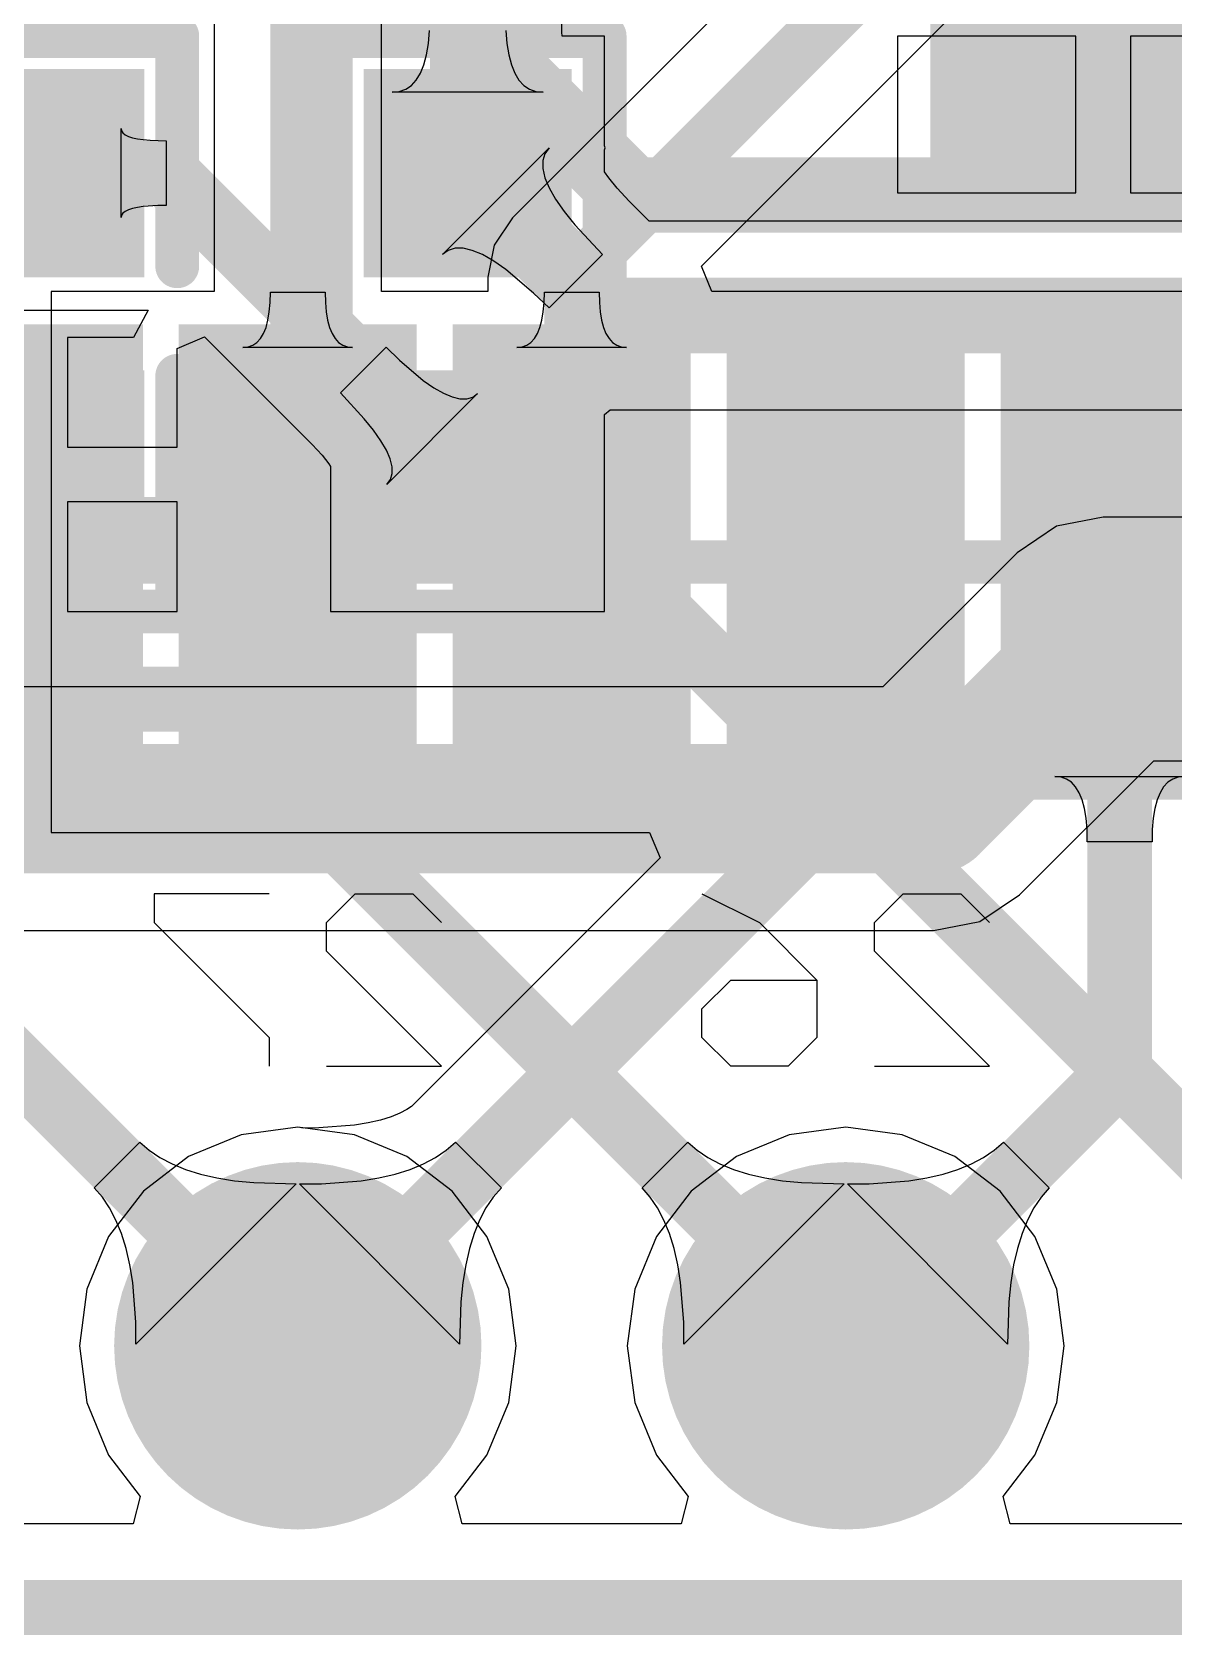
# Model space of a CAD drawing. Header units: millimetres. Extents: x 2.44 to 5.37, y 2.91 to 4.14.
# Drawn here: x 4.3665 to 4.5749, y 2.9072 to 3.1997 of the extents above; entities that cross this region are included whole.
import ezdxf

# ---------------------------------------------------------------- set-up
doc = ezdxf.new("R2010")
doc.units = ezdxf.units.MM
doc.header["$MEASUREMENT"] = 0
for name, color, linetype in [('BottomLayer', 5, 'Continuous'), ('BottomOverlay', 54, 'Continuous'), ('BottomPaste', 16, 'Continuous'), ('BottomSolder', 6, 'Continuous'), ('KeepOutLayer', 6, 'Continuous'), ('MidLayer1', 16, 'Continuous'), ('MidLayer2', 76, 'Continuous'), ('MultiLayer', 9, 'Continuous'), ('PadHoleLayer', 156, 'Continuous'), ('TopLayer', 1, 'Continuous'), ('TopOverlay', 2, 'Continuous'), ('TopPaste', 8, 'Continuous'), ('TopSolder', 216, 'Continuous')]:
    doc.layers.add(name, color=color, linetype=linetype)

# ---------------------------------------------------------------- blocks, each defined once
blk = doc.blocks.new('C0603_1')
at = {"layer": 'TopLayer'}
for points in [[(-0.014, -0.008), (0.016, -0.008), (-0.014, 0.022), (0.016, 0.022)], [(0.041, -0.008), (0.071, -0.008), (0.041, 0.022), (0.071, 0.022)]]:
    blk.add_solid(points, dxfattribs=at)
at = {"layer": 'TopOverlay', "const_width": 0.008}
for points in [[(-0.024, -0.018), (-0.024, 0.032)], [(0.018, 0.032), (-0.024, 0.032)], [(0.08, 0.032), (0.038, 0.032)], [(0.081, -0.018), (0.081, 0.032)], [(0.018, -0.018), (-0.024, -0.018)], [(0.08, -0.018), (0.038, -0.018)]]:
    blk.add_lwpolyline(points, dxfattribs=at)
at = {"layer": 'TopOverlay', "const_width": 0.004}
for points in [[(-0.026, 0.032, 1), (-0.022, 0.032, 1)], [(-0.026, 0.032, 1), (-0.022, 0.032, 1)], [(0.016, 0.032, 1), (0.02, 0.032, 1)], [(0.036, 0.032, 1), (0.04, 0.032, 1)], [(0.078, 0.032, 1), (0.082, 0.032, 1)], [(0.079, 0.032, 1), (0.083, 0.032, 1)], [(-0.026, -0.018, 1), (-0.022, -0.018, 1)], [(-0.026, -0.018, 1), (-0.022, -0.018, 1)], [(0.016, -0.018, 1), (0.02, -0.018, 1)], [(0.036, -0.018, 1), (0.04, -0.018, 1)], [(0.078, -0.018, 1), (0.082, -0.018, 1)], [(0.079, -0.018, 1), (0.083, -0.018, 1)]]:
    blk.add_lwpolyline(points, format="xyb", close=True, dxfattribs=at)
at = {"layer": 'TopPaste'}
for points in [[(-0.014, -0.008), (0.016, -0.008), (-0.014, 0.022), (0.016, 0.022)], [(0.041, -0.008), (0.071, -0.008), (0.041, 0.022), (0.071, 0.022)]]:
    blk.add_solid(points, dxfattribs=at)
at = {"layer": 'TopSolder'}
for points in [[(-0.018, -0.012), (0.02, -0.012), (-0.018, 0.026), (0.02, 0.026)], [(0.037, -0.012), (0.075, -0.012), (0.037, 0.026), (0.075, 0.026)]]:
    blk.add_solid(points, dxfattribs=at)
blk = doc.blocks.new('HDR1X12_18')
at = {"layer": 'BottomLayer', "const_width": 0.02953}
for points in [[(0.58524, 0, 1), (0.61476, 0, 1)], [(0.68524, 0, 1), (0.71476, 0, 1)]]:
    blk.add_lwpolyline(points, format="xyb", close=True, dxfattribs=at)
at = {"layer": 'BottomSolder', "const_width": 0.03353}
for points in [[(0.58324, 0, 1), (0.61676, 0, 1)], [(0.68324, 0, 1), (0.71676, 0, 1)]]:
    blk.add_lwpolyline(points, format="xyb", close=True, dxfattribs=at)
at = {"layer": 'MidLayer1', "const_width": 0.02953}
for points in [[(0.58524, 0, 1), (0.61476, 0, 1)], [(0.68524, 0, 1), (0.71476, 0, 1)]]:
    blk.add_lwpolyline(points, format="xyb", close=True, dxfattribs=at)
at = {"layer": 'MidLayer2', "const_width": 0.02953}
for points in [[(0.58524, 0, 1), (0.61476, 0, 1)], [(0.68524, 0, 1), (0.71476, 0, 1)]]:
    blk.add_lwpolyline(points, format="xyb", close=True, dxfattribs=at)
at = {"layer": 'MultiLayer', "const_width": 0.02953}
for points in [[(0.58524, 0, 1), (0.61476, 0, 1)], [(0.68524, 0, 1), (0.71476, 0, 1)]]:
    blk.add_lwpolyline(points, format="xyb", close=True, dxfattribs=at)
at = {"layer": 'PadHoleLayer', "const_width": 0.01772}
for points in [[(0.59114, 0, 1), (0.60886, 0, 1)], [(0.69114, 0, 1), (0.70886, 0, 1)]]:
    blk.add_lwpolyline(points, format="xyb", close=True, dxfattribs=at)
at = {"layer": 'TopLayer', "const_width": 0.02953}
for points in [[(0.58524, 0, 1), (0.61476, 0, 1)], [(0.68524, 0, 1), (0.71476, 0, 1)]]:
    blk.add_lwpolyline(points, format="xyb", close=True, dxfattribs=at)
at = {"layer": 'TopSolder', "const_width": 0.03353}
for points in [[(0.58324, 0, 1), (0.61676, 0, 1)], [(0.68324, 0, 1), (0.71676, 0, 1)]]:
    blk.add_lwpolyline(points, format="xyb", close=True, dxfattribs=at)
blk = doc.blocks.new('R0603_22')
at = {"layer": 'TopLayer'}
for points in [[(-0.0425, -0.015), (-0.0125, -0.015), (-0.0425, 0.015), (-0.0125, 0.015)], [(0.0125, -0.015), (0.0425, -0.015), (0.0125, 0.015), (0.0425, 0.015)]]:
    blk.add_solid(points, dxfattribs=at)
at = {"layer": 'TopOverlay', "const_width": 0.008}
for points in [[(-0.0525, 0.025), (0.0525, 0.025)], [(-0.0525, 0.025), (-0.0525, -0.025)], [(0.0525, 0.025), (0.0525, -0.025)], [(-0.0525, -0.025), (0.0525, -0.025)]]:
    blk.add_lwpolyline(points, dxfattribs=at)
at = {"layer": 'TopOverlay', "const_width": 0.004}
for points in [[(-0.0545, 0.025, 1), (-0.0505, 0.025, 1)], [(-0.0545, 0.025, 1), (-0.0505, 0.025, 1)], [(0.0505, 0.025, 1), (0.0545, 0.025, 1)], [(0.0505, 0.025, 1), (0.0545, 0.025, 1)], [(-0.0545, -0.025, 1), (-0.0505, -0.025, 1)], [(-0.0545, -0.025, 1), (-0.0505, -0.025, 1)], [(0.0505, -0.025, 1), (0.0545, -0.025, 1)], [(0.0505, -0.025, 1), (0.0545, -0.025, 1)]]:
    blk.add_lwpolyline(points, format="xyb", close=True, dxfattribs=at)
at = {"layer": 'TopPaste'}
for points in [[(-0.0425, -0.015), (-0.0125, -0.015), (-0.0425, 0.015), (-0.0125, 0.015)], [(0.0125, -0.015), (0.0425, -0.015), (0.0125, 0.015), (0.0425, 0.015)]]:
    blk.add_solid(points, dxfattribs=at)
at = {"layer": 'TopSolder'}
for points in [[(-0.0465, -0.019), (-0.0085, -0.019), (-0.0465, 0.019), (-0.0085, 0.019)], [(0.0085, -0.019), (0.0465, -0.019), (0.0085, 0.019), (0.0465, 0.019)]]:
    blk.add_solid(points, dxfattribs=at)
blk = doc.blocks.new('TFC____42')
at = {"layer": 'TopLayer'}
blk.add_solid([(-0.19044, -0.35762), (-0.19044, -0.31038), (-0.24556, -0.35762), (-0.24556, -0.31038)], dxfattribs=at)
at = {"layer": 'TopPaste'}
blk.add_solid([(-0.19044, -0.35762), (-0.19044, -0.31038), (-0.24556, -0.35762), (-0.24556, -0.31038)], dxfattribs=at)
at = {"layer": 'TopSolder'}
blk.add_solid([(-0.18644, -0.36162), (-0.18644, -0.30638), (-0.24956, -0.36162), (-0.24956, -0.30638)], dxfattribs=at)
blk = doc.blocks.new('ESP32_WROVER_B_50')
at = {"layer": 'BottomLayer'}
for points in [[(-0.03937, -0.21772), (0.03937, -0.21772), (-0.03937, -0.18228), (0.03937, -0.18228)], [(-0.03937, -0.26772), (0.03937, -0.26772), (-0.03937, -0.23228), (0.03937, -0.23228)], [(-0.03937, -0.31772), (0.03937, -0.31772), (-0.03937, -0.28228), (0.03937, -0.28228)], [(-0.03937, -0.36772), (0.03937, -0.36772), (-0.03937, -0.33228), (0.03937, -0.33228)], [(-0.03937, -0.41772), (0.03937, -0.41772), (-0.03937, -0.38228), (0.03937, -0.38228)]]:
    blk.add_solid(points, dxfattribs=at)
at = {"layer": 'BottomOverlay', "const_width": 0.00787}
blk.add_lwpolyline([(0, 0.04331), (0, -1.19488)], dxfattribs=at)
at = {"layer": 'BottomPaste'}
for points in [[(-0.03937, -0.21772), (0.03937, -0.21772), (-0.03937, -0.18228), (0.03937, -0.18228)], [(-0.03937, -0.26772), (0.03937, -0.26772), (-0.03937, -0.23228), (0.03937, -0.23228)], [(-0.03937, -0.31772), (0.03937, -0.31772), (-0.03937, -0.28228), (0.03937, -0.28228)], [(-0.03937, -0.36772), (0.03937, -0.36772), (-0.03937, -0.33228), (0.03937, -0.33228)], [(-0.03937, -0.41772), (0.03937, -0.41772), (-0.03937, -0.38228), (0.03937, -0.38228)]]:
    blk.add_solid(points, dxfattribs=at)
at = {"layer": 'BottomSolder'}
for points in [[(-0.04337, -0.22172), (0.04337, -0.22172), (-0.04337, -0.17828), (0.04337, -0.17828)], [(-0.04337, -0.27172), (0.04337, -0.27172), (-0.04337, -0.22828), (0.04337, -0.22828)], [(-0.04337, -0.32172), (0.04337, -0.32172), (-0.04337, -0.27828), (0.04337, -0.27828)], [(-0.04337, -0.37172), (0.04337, -0.37172), (-0.04337, -0.32828), (0.04337, -0.32828)], [(-0.04337, -0.42172), (0.04337, -0.42172), (-0.04337, -0.37828), (0.04337, -0.37828)]]:
    blk.add_solid(points, dxfattribs=at)

msp = doc.modelspace()

# ---------------------------------------------------------------- linework, layer by layer
at = {"layer": 'BottomLayer'}
for p, q in [((4.39971, 3.227), (4.39971, 3.15241)), ((4.51281, 3.22444), (4.45419, 3.16581)), ((4.43029, 3.15241), (4.43029, 3.22067)), ((4.48866, 3.15703), (4.53892, 3.20729)), ((4.45419, 3.16581), (4.45087, 3.16085)), ((4.45087, 3.16085), (4.44971, 3.155)), ((4.49057, 3.15241), (4.48866, 3.15703)), ((4.44971, 3.155), (4.44971, 3.15241)), ((4.39971, 3.15241), (4.37, 3.15241)), ((4.37, 3.15241), (4.37, 3.10304)), ((4.4098, 3.14865), (4.40995, 3.15037)), ((4.40995, 3.15037), (4.41, 3.15229)), ((4.41, 3.15229), (4.42, 3.15229)), ((4.42, 3.15229), (4.42005, 3.15037)), ((4.42005, 3.15037), (4.4202, 3.14865)), ((4.44971, 3.15241), (4.43029, 3.15241)), ((4.4598, 3.14865), (4.45995, 3.15037)), ((4.45995, 3.15037), (4.46, 3.15229)), ((4.46, 3.15229), (4.47, 3.15229)), ((4.47, 3.15229), (4.47005, 3.15037)), ((4.47005, 3.15037), (4.4702, 3.14865)), ((4.59772, 3.15241), (4.49057, 3.15241)), ((4.40955, 3.14713), (4.4098, 3.14865)), ((4.4202, 3.14865), (4.42045, 3.14713)), ((4.45955, 3.14713), (4.4598, 3.14865)), ((4.4702, 3.14865), (4.47045, 3.14713)), ((4.4082, 3.14379), (4.40875, 3.1447)), ((4.40875, 3.1447), (4.4092, 3.14581)), ((4.4092, 3.14581), (4.40955, 3.14713)), ((4.42045, 3.14713), (4.4208, 3.14581)), ((4.4208, 3.14581), (4.42125, 3.1447)), ((4.42125, 3.1447), (4.4218, 3.14379)), ((4.4582, 3.14379), (4.45875, 3.1447)), ((4.45875, 3.1447), (4.4592, 3.14581)), ((4.4592, 3.14581), (4.45955, 3.14713)), ((4.47045, 3.14713), (4.4708, 3.14581)), ((4.4708, 3.14581), (4.47125, 3.1447)), ((4.47125, 3.1447), (4.4718, 3.14379)), ((4.405, 3.14217), (4.40595, 3.14227)), ((4.425, 3.14217), (4.405, 3.14217)), ((4.40595, 3.14227), (4.4068, 3.14257)), ((4.4068, 3.14257), (4.40755, 3.14308)), ((4.40755, 3.14308), (4.4082, 3.14379)), ((4.4218, 3.14379), (4.42245, 3.14308)), ((4.42245, 3.14308), (4.4232, 3.14257)), ((4.4232, 3.14257), (4.42405, 3.14227)), ((4.42405, 3.14227), (4.425, 3.14217)), ((4.455, 3.14217), (4.45595, 3.14227)), ((4.475, 3.14217), (4.455, 3.14217)), ((4.45595, 3.14227), (4.4568, 3.14257)), ((4.4568, 3.14257), (4.45755, 3.14308)), ((4.45755, 3.14308), (4.4582, 3.14379)), ((4.4718, 3.14379), (4.47245, 3.14308)), ((4.47245, 3.14308), (4.4732, 3.14257)), ((4.4732, 3.14257), (4.47405, 3.14227)), ((4.47405, 3.14227), (4.475, 3.14217)), ((4.37, 3.10304), (4.37, 3.05367)), ((4.55431, 3.06379), (4.55319, 3.06391)), ((4.55319, 3.06391), (4.57681, 3.06391)), ((4.55532, 3.06343), (4.55431, 3.06379)), ((4.5562, 3.06283), (4.55532, 3.06343)), ((4.55697, 3.062), (4.5562, 3.06283)), ((4.5738, 3.06283), (4.57303, 3.062)), ((4.57468, 3.06343), (4.5738, 3.06283)), ((4.57569, 3.06379), (4.57468, 3.06343)), ((4.55762, 3.06093), (4.55697, 3.062)), ((4.55815, 3.05961), (4.55762, 3.06093)), ((4.55856, 3.05806), (4.55815, 3.05961)), ((4.57185, 3.05961), (4.57144, 3.05806)), ((4.57238, 3.06093), (4.57185, 3.05961)), ((4.57303, 3.062), (4.57238, 3.06093)), ((4.55886, 3.05627), (4.55856, 3.05806)), ((4.57144, 3.05806), (4.57114, 3.05627)), ((4.37, 3.05367), (4.4792, 3.05367)), ((4.4792, 3.05367), (4.48111, 3.04905)), ((4.55904, 3.05424), (4.55886, 3.05627)), ((4.55909, 3.05198), (4.55904, 3.05424)), ((4.57096, 3.05424), (4.57091, 3.05198)), ((4.57114, 3.05627), (4.57096, 3.05424)), ((4.57091, 3.05198), (4.55909, 3.05198)), ((4.48111, 3.04905), (4.43573, 3.00366)), ((4.43011, 3.00118), (4.42783, 3.00066)), ((4.43204, 3.00178), (4.43011, 3.00118)), ((4.43364, 3.00243), (4.43204, 3.00178)), ((4.4349, 3.0031), (4.43364, 3.00243)), ((4.43573, 3.00366), (4.4349, 3.0031)), ((4.40468, 2.99851), (4.39507, 2.99453)), ((4.415, 2.99987), (4.40468, 2.99851)), ((4.41605, 2.99973), (4.415, 2.99987)), ((4.41886, 2.99976), (4.41605, 2.99973)), ((4.42534, 3.00026), (4.41886, 2.99976)), ((4.42783, 3.00066), (4.42534, 3.00026)), ((4.44016, 2.99435), (4.44211, 2.99567)), ((4.44211, 2.99567), (4.44381, 2.99716)), ((4.44381, 2.99716), (4.45216, 2.98881)), ((4.54016, 2.99435), (4.54211, 2.99567)), ((4.54211, 2.99567), (4.54381, 2.99716)), ((4.54381, 2.99716), (4.55216, 2.98881)), ((4.39507, 2.99453), (4.38681, 2.98819)), ((4.43548, 2.99218), (4.43795, 2.99318)), ((4.43795, 2.99318), (4.44016, 2.99435)), ((4.53548, 2.99218), (4.53795, 2.99318)), ((4.53795, 2.99318), (4.54016, 2.99435)), ((4.4153, 2.98953), (4.4193, 2.98957)), ((4.44453, 2.9603), (4.4153, 2.98953)), ((4.4193, 2.98957), (4.42654, 2.99013)), ((4.42654, 2.99013), (4.42978, 2.99065)), ((4.42978, 2.99065), (4.43276, 2.99133)), ((4.43276, 2.99133), (4.43548, 2.99218)), ((4.5153, 2.98953), (4.5193, 2.98957)), ((4.54453, 2.9603), (4.5153, 2.98953)), ((4.5193, 2.98957), (4.52654, 2.99013)), ((4.52654, 2.99013), (4.52978, 2.99065)), ((4.52978, 2.99065), (4.53276, 2.99133)), ((4.53276, 2.99133), (4.53548, 2.99218)), ((4.38681, 2.98819), (4.38047, 2.97993)), ((4.45067, 2.98711), (4.44935, 2.98516)), ((4.45216, 2.98881), (4.45067, 2.98711)), ((4.55067, 2.98711), (4.54935, 2.98516)), ((4.55216, 2.98881), (4.55067, 2.98711)), ((4.44935, 2.98516), (4.44818, 2.98295)), ((4.54935, 2.98516), (4.54818, 2.98295)), ((4.44818, 2.98295), (4.44718, 2.98048)), ((4.54818, 2.98295), (4.54718, 2.98048)), ((4.38047, 2.97993), (4.37649, 2.97032)), ((4.44633, 2.97776), (4.44565, 2.97478)), ((4.44718, 2.98048), (4.44633, 2.97776)), ((4.54633, 2.97776), (4.54565, 2.97478)), ((4.54718, 2.98048), (4.54633, 2.97776)), ((4.44565, 2.97478), (4.44513, 2.97154)), ((4.54565, 2.97478), (4.54513, 2.97154)), ((4.37649, 2.97032), (4.37513, 2.96)), ((4.44513, 2.97154), (4.44477, 2.96805)), ((4.54513, 2.97154), (4.54477, 2.96805)), ((4.44477, 2.96805), (4.44453, 2.9603)), ((4.54477, 2.96805), (4.54453, 2.9603)), ((4.37513, 2.96), (4.37649, 2.94968)), ((4.37649, 2.94968), (4.38047, 2.94007)), ((4.38047, 2.94007), (4.38625, 2.93253)), ((4.38625, 2.93253), (4.38498, 2.92753)), ((4.38498, 2.92753), (4.34502, 2.92753))]:
    msp.add_line(p, q, dxfattribs=at)
for points, const_width in [([(4.415, 3.10304), (4.415, 3.227)], 0.01), ([(4.465, 3.155), (4.5281, 3.2181)], 0.01), ([(4.465, 3.10304), (4.465, 3.155)], 0.01), ([(4.515, 3.06), (4.515, 3.10304)], 0.01181), ([(4.565, 3.01), (4.565, 3.10304)], 0.01181), ([(4.415, 2.96), (4.515, 3.06)], 0.01181), ([(4.515, 2.96), (4.565, 3.01)], 0.01181)]:
    msp.add_lwpolyline(points, dxfattribs=dict(at, const_width=const_width))
for points, const_width in [([(4.4625, 3.155, 1), (4.4675, 3.155, 1)], 0.005), ([(4.4625, 3.155, 1), (4.4675, 3.155, 1)], 0.005), ([(4.4125, 3.10304, 1), (4.4175, 3.10304, 1)], 0.005), ([(4.4625, 3.10304, 1), (4.4675, 3.10304, 1)], 0.005), ([(4.51205, 3.10304, 1), (4.51795, 3.10304, 1)], 0.00591), ([(4.56205, 3.10304, 1), (4.56795, 3.10304, 1)], 0.00591), ([(4.51205, 3.06, 1), (4.51795, 3.06, 1)], 0.00591), ([(4.51205, 3.06, 1), (4.51795, 3.06, 1)], 0.00591), ([(4.56205, 3.01, 1), (4.56795, 3.01, 1)], 0.00591), ([(4.56205, 3.01, 1), (4.56795, 3.01, 1)], 0.00591), ([(4.41205, 2.96, 1), (4.41795, 2.96, 1)], 0.00591), ([(4.51205, 2.96, 1), (4.51795, 2.96, 1)], 0.00591)]:
    msp.add_lwpolyline(points, format="xyb", close=True, dxfattribs=dict(at, const_width=const_width))
at = {"layer": 'BottomOverlay'}
for p, q in [((4.40975, 3.04249), (4.38876, 3.04249)), ((4.38876, 3.04249), (4.38876, 3.03724)), ((4.42025, 3.03724), (4.4255, 3.04249)), ((4.4255, 3.04249), (4.43599, 3.04249)), ((4.43599, 3.04249), (4.44124, 3.03724)), ((4.48876, 3.04249), (4.49926, 3.03724)), ((4.52025, 3.03724), (4.5255, 3.04249)), ((4.5255, 3.04249), (4.53599, 3.04249)), ((4.53599, 3.04249), (4.54124, 3.03724)), ((4.38876, 3.03724), (4.40975, 3.01625)), ((4.42025, 3.03199), (4.42025, 3.03724)), ((4.49926, 3.03724), (4.50975, 3.02674)), ((4.52025, 3.03199), (4.52025, 3.03724)), ((4.44124, 3.011), (4.42025, 3.03199)), ((4.54124, 3.011), (4.52025, 3.03199)), ((4.48876, 3.0215), (4.49401, 3.02674)), ((4.49401, 3.02674), (4.50975, 3.02674)), ((4.50975, 3.02674), (4.50975, 3.01625)), ((4.48876, 3.01625), (4.48876, 3.0215)), ((4.40975, 3.01625), (4.40975, 3.011)), ((4.49401, 3.011), (4.48876, 3.01625)), ((4.50975, 3.01625), (4.5045, 3.011)), ((4.42025, 3.011), (4.44124, 3.011)), ((4.5045, 3.011), (4.49401, 3.011)), ((4.52025, 3.011), (4.54124, 3.011))]:
    msp.add_line(p, q, dxfattribs=at)
at = {"layer": 'KeepOutLayer', "const_width": 0.01}
msp.add_lwpolyline([(3.61132, 2.91224), (5.27986, 2.91224)], dxfattribs=at)
at = {"layer": 'MidLayer1'}
for p, q in [((4.40468, 2.99851), (4.39507, 2.99453)), ((4.415, 2.99987), (4.40468, 2.99851)), ((4.42532, 2.99851), (4.415, 2.99987)), ((4.43493, 2.99453), (4.42532, 2.99851)), ((4.50468, 2.99851), (4.49507, 2.99453)), ((4.515, 2.99987), (4.50468, 2.99851)), ((4.52532, 2.99851), (4.515, 2.99987)), ((4.53493, 2.99453), (4.52532, 2.99851)), ((4.39507, 2.99453), (4.38681, 2.98819)), ((4.44319, 2.98819), (4.43493, 2.99453)), ((4.49507, 2.99453), (4.48681, 2.98819)), ((4.54319, 2.98819), (4.53493, 2.99453)), ((4.38681, 2.98819), (4.38047, 2.97993)), ((4.44953, 2.97993), (4.44319, 2.98819)), ((4.48681, 2.98819), (4.48047, 2.97993)), ((4.54953, 2.97993), (4.54319, 2.98819)), ((4.38047, 2.97993), (4.37649, 2.97032)), ((4.45351, 2.97032), (4.44953, 2.97993)), ((4.48047, 2.97993), (4.47649, 2.97032)), ((4.55351, 2.97032), (4.54953, 2.97993)), ((4.37649, 2.97032), (4.37513, 2.96)), ((4.45487, 2.96), (4.45351, 2.97032)), ((4.47649, 2.97032), (4.47513, 2.96)), ((4.55487, 2.96), (4.55351, 2.97032)), ((4.37513, 2.96), (4.37649, 2.94968)), ((4.45351, 2.94968), (4.45487, 2.96)), ((4.47513, 2.96), (4.47649, 2.94968)), ((4.55351, 2.94968), (4.55487, 2.96)), ((4.37649, 2.94968), (4.38047, 2.94007)), ((4.44953, 2.94007), (4.45351, 2.94968)), ((4.47649, 2.94968), (4.48047, 2.94007)), ((4.54953, 2.94007), (4.55351, 2.94968)), ((4.38047, 2.94007), (4.38625, 2.93253)), ((4.44375, 2.93253), (4.44953, 2.94007)), ((4.48047, 2.94007), (4.48625, 2.93253)), ((4.54375, 2.93253), (4.54953, 2.94007)), ((4.38625, 2.93253), (4.38498, 2.92753)), ((4.44502, 2.92753), (4.44375, 2.93253)), ((4.48625, 2.93253), (4.48498, 2.92753)), ((4.54502, 2.92753), (4.54375, 2.93253)), ((4.38498, 2.92753), (4.34502, 2.92753)), ((4.48498, 2.92753), (4.44502, 2.92753)), ((4.58498, 2.92753), (4.54502, 2.92753))]:
    msp.add_line(p, q, dxfattribs=at)
at = {"layer": 'MidLayer2'}
for p, q in [((4.37784, 2.98881), (4.38619, 2.99716)), ((4.38619, 2.99716), (4.38789, 2.99567)), ((4.38789, 2.99567), (4.38984, 2.99435)), ((4.47784, 2.98881), (4.48619, 2.99716)), ((4.48619, 2.99716), (4.48789, 2.99567)), ((4.48789, 2.99567), (4.48984, 2.99435)), ((4.38984, 2.99435), (4.39205, 2.99318)), ((4.39205, 2.99318), (4.39452, 2.99218)), ((4.48984, 2.99435), (4.49205, 2.99318)), ((4.49205, 2.99318), (4.49452, 2.99218)), ((4.4147, 2.98953), (4.38547, 2.9603)), ((4.39452, 2.99218), (4.39724, 2.99133)), ((4.39724, 2.99133), (4.40022, 2.99065)), ((4.40022, 2.99065), (4.40346, 2.99013)), ((4.40346, 2.99013), (4.40695, 2.98977)), ((4.40695, 2.98977), (4.4147, 2.98953)), ((4.5147, 2.98953), (4.48547, 2.9603)), ((4.49452, 2.99218), (4.49724, 2.99133)), ((4.49724, 2.99133), (4.50022, 2.99065)), ((4.50022, 2.99065), (4.50346, 2.99013)), ((4.50346, 2.99013), (4.50695, 2.98977)), ((4.50695, 2.98977), (4.5147, 2.98953)), ((4.37933, 2.98711), (4.37784, 2.98881)), ((4.38065, 2.98516), (4.37933, 2.98711)), ((4.47933, 2.98711), (4.47784, 2.98881)), ((4.48065, 2.98516), (4.47933, 2.98711)), ((4.38182, 2.98295), (4.38065, 2.98516)), ((4.48182, 2.98295), (4.48065, 2.98516)), ((4.38282, 2.98048), (4.38182, 2.98295)), ((4.48282, 2.98048), (4.48182, 2.98295)), ((4.38367, 2.97776), (4.38282, 2.98048)), ((4.38435, 2.97478), (4.38367, 2.97776)), ((4.48367, 2.97776), (4.48282, 2.98048)), ((4.48435, 2.97478), (4.48367, 2.97776)), ((4.38487, 2.97154), (4.38435, 2.97478)), ((4.48487, 2.97154), (4.48435, 2.97478)), ((4.38543, 2.9643), (4.38487, 2.97154)), ((4.48543, 2.9643), (4.48487, 2.97154)), ((4.38547, 2.9603), (4.38543, 2.9643)), ((4.48547, 2.9603), (4.48543, 2.9643))]:
    msp.add_line(p, q, dxfattribs=at)
for points, const_width in [([(4.289, 3.357), (4.476, 3.17)], 0.01378), ([(4.476, 3.17), (4.681, 3.17)], 0.01378), ([(3.818, 3.109), (4.466, 3.109)], 0.01181), ([(4.466, 3.109), (4.615, 2.96)], 0.01181), ([(3.803, 3.078), (4.397, 3.078)], 0.01181), ([(4.397, 3.078), (4.515, 2.96)], 0.01181), ([(4.326, 3.049), (4.415, 2.96)], 0.01181)]:
    msp.add_lwpolyline(points, dxfattribs=dict(at, const_width=const_width))
for points, const_width in [([(4.47256, 3.17, 1), (4.47944, 3.17, 1)], 0.00689), ([(4.47256, 3.17, 1), (4.47944, 3.17, 1)], 0.00689), ([(4.46305, 3.109, 1), (4.46895, 3.109, 1)], 0.00591), ([(4.46305, 3.109, 1), (4.46895, 3.109, 1)], 0.00591), ([(4.39405, 3.078, 1), (4.39995, 3.078, 1)], 0.00591), ([(4.39405, 3.078, 1), (4.39995, 3.078, 1)], 0.00591), ([(4.41205, 2.96, 1), (4.41795, 2.96, 1)], 0.00591), ([(4.51205, 2.96, 1), (4.51795, 2.96, 1)], 0.00591)]:
    msp.add_lwpolyline(points, format="xyb", close=True, dxfattribs=dict(at, const_width=const_width))
at = {"layer": 'TopLayer'}
for p, q in [((4.46322, 3.19971), (4.46322, 3.22351)), ((4.43883, 3.19766), (4.43904, 3.20002)), ((4.45296, 3.20002), (4.45317, 3.19766)), ((4.43849, 3.19557), (4.43883, 3.19766)), ((4.45317, 3.19766), (4.45351, 3.19557)), ((4.46328, 3.199), (4.46322, 3.19971)), ((4.471, 3.199), (4.46328, 3.199)), ((4.471, 3.17899), (4.471, 3.199)), ((4.557, 3.199), (4.52444, 3.199)), ((4.52444, 3.199), (4.52444, 3.17038)), ((4.557, 3.17038), (4.557, 3.199)), ((4.59956, 3.199), (4.567, 3.199)), ((4.567, 3.199), (4.567, 3.17038)), ((4.43801, 3.19376), (4.43849, 3.19557)), ((4.45351, 3.19557), (4.45399, 3.19376)), ((4.43663, 3.19098), (4.43739, 3.19224)), ((4.43739, 3.19224), (4.43801, 3.19376)), ((4.45399, 3.19376), (4.45461, 3.19224)), ((4.45461, 3.19224), (4.45537, 3.19098)), ((4.43222, 3.18876), (4.43353, 3.1889)), ((4.45978, 3.18876), (4.43222, 3.18876)), ((4.43353, 3.1889), (4.4347, 3.18932)), ((4.4347, 3.18932), (4.43573, 3.19001)), ((4.43573, 3.19001), (4.43663, 3.19098)), ((4.45537, 3.19098), (4.45627, 3.19001)), ((4.45627, 3.19001), (4.4573, 3.18932)), ((4.4573, 3.18932), (4.45847, 3.1889)), ((4.45847, 3.1889), (4.45978, 3.18876)), ((4.38276, 3.16588), (4.38276, 3.18212)), ((4.38276, 3.18212), (4.38284, 3.1817)), ((4.38284, 3.1817), (4.38309, 3.18132)), ((4.38309, 3.18132), (4.3835, 3.18099)), ((4.3835, 3.18099), (4.38408, 3.1807)), ((4.38408, 3.1807), (4.38482, 3.18046)), ((4.38482, 3.18046), (4.38573, 3.18026)), ((4.38573, 3.18026), (4.3868, 3.1801)), ((4.3868, 3.1801), (4.38803, 3.17999)), ((4.38803, 3.17999), (4.391, 3.17991)), ((4.391, 3.17991), (4.391, 3.16809)), ((4.44139, 3.15912), (4.46088, 3.17861)), ((4.4601, 3.17754), (4.45971, 3.17627)), ((4.46088, 3.17861), (4.4601, 3.17754)), ((4.47108, 3.17861), (4.471, 3.17899)), ((4.471, 3.17823), (4.47108, 3.17861)), ((4.471, 3.17424), (4.471, 3.17823)), ((4.45971, 3.17627), (4.45971, 3.17481)), ((4.45971, 3.17481), (4.4601, 3.17315)), ((4.47178, 3.17312), (4.471, 3.17424)), ((4.4601, 3.17315), (4.46088, 3.1713)), ((4.46088, 3.1713), (4.46205, 3.16925)), ((4.47328, 3.17124), (4.47178, 3.17312)), ((4.47549, 3.16887), (4.47328, 3.17124)), ((4.3868, 3.1679), (4.38573, 3.16774)), ((4.38943, 3.16807), (4.3868, 3.1679)), ((4.391, 3.16809), (4.38943, 3.16807)), ((4.46205, 3.16925), (4.46361, 3.16701)), ((4.47913, 3.16522), (4.47549, 3.16887)), ((4.52444, 3.17038), (4.557, 3.17038)), ((4.567, 3.17038), (4.58165, 3.17038)), ((4.38284, 3.1663), (4.38276, 3.16588)), ((4.38309, 3.16668), (4.38284, 3.1663)), ((4.3835, 3.16701), (4.38309, 3.16668)), ((4.38408, 3.1673), (4.3835, 3.16701)), ((4.38482, 3.16754), (4.38408, 3.1673)), ((4.38573, 3.16774), (4.38482, 3.16754)), ((4.46361, 3.16701), (4.46556, 3.16458)), ((4.58422, 3.16522), (4.47913, 3.16522)), ((4.46556, 3.16458), (4.47062, 3.15912)), ((4.44246, 3.1599), (4.44139, 3.15912)), ((4.44373, 3.16029), (4.44246, 3.1599)), ((4.44519, 3.16029), (4.44373, 3.16029)), ((4.44685, 3.1599), (4.44519, 3.16029)), ((4.4487, 3.15912), (4.44685, 3.1599)), ((4.45075, 3.15795), (4.4487, 3.15912)), ((4.47062, 3.15912), (4.46088, 3.14938)), ((4.45299, 3.15639), (4.45075, 3.15795)), ((4.45805, 3.15211), (4.45299, 3.15639)), ((4.46088, 3.14938), (4.45805, 3.15211)), ((4.343, 3.149), (4.38769, 3.149)), ((4.38769, 3.149), (4.385, 3.144)), ((4.385, 3.144), (4.373, 3.144)), ((4.373, 3.144), (4.373, 3.124)), ((4.393, 3.14199), (4.39795, 3.14411)), ((4.393, 3.1395), (4.393, 3.14199)), ((4.39795, 3.14411), (4.4176, 3.12447)), ((4.42277, 3.13388), (4.43112, 3.14223)), ((4.43112, 3.14223), (4.43355, 3.13988)), ((4.393, 3.124), (4.393, 3.1395)), ((4.43355, 3.13988), (4.43791, 3.13618)), ((4.43791, 3.13618), (4.43983, 3.13483)), ((4.42714, 3.12918), (4.42277, 3.13388)), ((4.44782, 3.13376), (4.43124, 3.11718)), ((4.43983, 3.13483), (4.44159, 3.13382)), ((4.44159, 3.13382), (4.44318, 3.13314)), ((4.44318, 3.13314), (4.44459, 3.13279)), ((4.44459, 3.13279), (4.44584, 3.13278)), ((4.44584, 3.13278), (4.44692, 3.1331)), ((4.44692, 3.1331), (4.44782, 3.13376)), ((4.471, 3.12996), (4.472, 3.13078)), ((4.471, 3.094), (4.471, 3.12996)), ((4.472, 3.13078), (4.596, 3.13078)), ((4.42882, 3.12709), (4.42714, 3.12918)), ((4.43017, 3.12517), (4.42882, 3.12709)), ((4.373, 3.124), (4.393, 3.124)), ((4.4176, 3.12447), (4.41942, 3.12251)), ((4.43118, 3.12341), (4.43017, 3.12517)), ((4.41942, 3.12251), (4.42066, 3.12097)), ((4.42066, 3.12097), (4.421, 3.12048)), ((4.43186, 3.12183), (4.43118, 3.12341)), ((4.43221, 3.12041), (4.43186, 3.12183)), ((4.421, 3.12048), (4.421, 3.094)), ((4.43124, 3.11718), (4.4319, 3.11809)), ((4.4319, 3.11809), (4.43222, 3.11916)), ((4.43222, 3.11916), (4.43221, 3.12041)), ((4.393, 3.114), (4.373, 3.114)), ((4.373, 3.114), (4.373, 3.094)), ((4.393, 3.094), (4.393, 3.114)), ((4.55349, 3.10955), (4.54628, 3.10472)), ((4.562, 3.11124), (4.55349, 3.10955)), ((4.59805, 3.11124), (4.562, 3.11124)), ((4.562, 3.11124), (4.562, 3.11124)), ((4.54627, 3.10472), (4.52179, 3.08024)), ((4.54628, 3.10472), (4.54627, 3.10472)), ((4.373, 3.094), (4.393, 3.094)), ((4.421, 3.094), (4.471, 3.094)), ((4.52179, 3.08024), (4.317, 3.08024)), ((4.54672, 3.04228), (4.57121, 3.06676)), ((4.57121, 3.06676), (4.59805, 3.06676)), ((4.53951, 3.03745), (4.54672, 3.04228)), ((4.531, 3.03576), (4.53951, 3.03745)), ((4.3205, 3.03576), (4.531, 3.03576)), ((4.531, 3.03576), (4.531, 3.03576)), ((4.40468, 2.99851), (4.39507, 2.99453)), ((4.415, 2.99987), (4.40468, 2.99851)), ((4.42532, 2.99851), (4.415, 2.99987)), ((4.43493, 2.99453), (4.42532, 2.99851)), ((4.50468, 2.99851), (4.49507, 2.99453)), ((4.515, 2.99987), (4.50468, 2.99851)), ((4.52532, 2.99851), (4.515, 2.99987)), ((4.53493, 2.99453), (4.52532, 2.99851)), ((4.39507, 2.99453), (4.38681, 2.98819)), ((4.44319, 2.98819), (4.43493, 2.99453)), ((4.49507, 2.99453), (4.48681, 2.98819)), ((4.54319, 2.98819), (4.53493, 2.99453)), ((4.38681, 2.98819), (4.38047, 2.97993)), ((4.44953, 2.97993), (4.44319, 2.98819)), ((4.48681, 2.98819), (4.48047, 2.97993)), ((4.54953, 2.97993), (4.54319, 2.98819)), ((4.38047, 2.97993), (4.37649, 2.97032)), ((4.45351, 2.97032), (4.44953, 2.97993)), ((4.48047, 2.97993), (4.47649, 2.97032)), ((4.55351, 2.97032), (4.54953, 2.97993)), ((4.37649, 2.97032), (4.37513, 2.96)), ((4.45487, 2.96), (4.45351, 2.97032)), ((4.47649, 2.97032), (4.47513, 2.96)), ((4.55487, 2.96), (4.55351, 2.97032)), ((4.37513, 2.96), (4.37649, 2.94968)), ((4.45351, 2.94968), (4.45487, 2.96)), ((4.47513, 2.96), (4.47649, 2.94968)), ((4.55351, 2.94968), (4.55487, 2.96)), ((4.37649, 2.94968), (4.38047, 2.94007)), ((4.44953, 2.94007), (4.45351, 2.94968)), ((4.47649, 2.94968), (4.48047, 2.94007)), ((4.54953, 2.94007), (4.55351, 2.94968)), ((4.38047, 2.94007), (4.38625, 2.93253)), ((4.44375, 2.93253), (4.44953, 2.94007)), ((4.48047, 2.94007), (4.48625, 2.93253)), ((4.54375, 2.93253), (4.54953, 2.94007)), ((4.38625, 2.93253), (4.38498, 2.92753)), ((4.44502, 2.92753), (4.44375, 2.93253)), ((4.48625, 2.93253), (4.48498, 2.92753)), ((4.54502, 2.92753), (4.54375, 2.93253)), ((4.38498, 2.92753), (4.34502, 2.92753)), ((4.48498, 2.92753), (4.44502, 2.92753)), ((4.58498, 2.92753), (4.54502, 2.92753))]:
    msp.add_line(p, q, dxfattribs=at)
for points, const_width in [([(4.446, 3.174), (4.446, 3.223)], 0.01378), ([(4.29, 3.174), (4.368, 3.174)], 0.01181), ([(4.368, 3.174), (4.391, 3.174)], 0.01181), ([(4.391, 3.174), (4.446, 3.119)], 0.01181), ([(4.446, 3.174), (4.472, 3.148)], 0.01378), ([(4.472, 3.148), (4.596, 3.148)], 0.01378), ([(4.531, 3.058), (4.562, 3.089)], 0.02362), ([(4.562, 3.089), (4.63982, 3.089)], 0.02362), ([(4.289, 3.058), (4.531, 3.058)], 0.02362)]:
    msp.add_lwpolyline(points, dxfattribs=dict(at, const_width=const_width))
for points, const_width in [([(4.36505, 3.174, 1), (4.37095, 3.174, 1)], 0.00591), ([(4.36505, 3.174, 1), (4.37095, 3.174, 1)], 0.00591), ([(4.38805, 3.174, 1), (4.39395, 3.174, 1)], 0.00591), ([(4.38805, 3.174, 1), (4.39395, 3.174, 1)], 0.00591), ([(4.44256, 3.174, 1), (4.44944, 3.174, 1)], 0.00689), ([(4.44256, 3.174, 1), (4.44944, 3.174, 1)], 0.00689), ([(4.46856, 3.148, 1), (4.47545, 3.148, 1)], 0.00689), ([(4.46856, 3.148, 1), (4.47545, 3.148, 1)], 0.00689), ([(4.44305, 3.119, 1), (4.44895, 3.119, 1)], 0.00591), ([(4.55609, 3.089, 1), (4.56791, 3.089, 1)], 0.01181), ([(4.55609, 3.089, 1), (4.56791, 3.089, 1)], 0.01181), ([(4.52509, 3.058, 1), (4.53691, 3.058, 1)], 0.01181), ([(4.52509, 3.058, 1), (4.53691, 3.058, 1)], 0.01181)]:
    msp.add_lwpolyline(points, format="xyb", close=True, dxfattribs=dict(at, const_width=const_width))

# ---------------------------------------------------------------- block references
msp.add_blockref('TFC____42', (4.78, 3.538))
for name, p, rotation in [('ESP32_WROVER_B_50', (4.165, 3.10304), 90), ('C0603_1', (4.361, 3.175), 270), ('R0603_22', (4.446, 3.1465), 90), ('HDR1X12_18', (5.115, 2.96), 180)]:
    msp.add_blockref(name, p, dxfattribs=dict(rotation=rotation))

doc.saveas('drawing.dxf')
